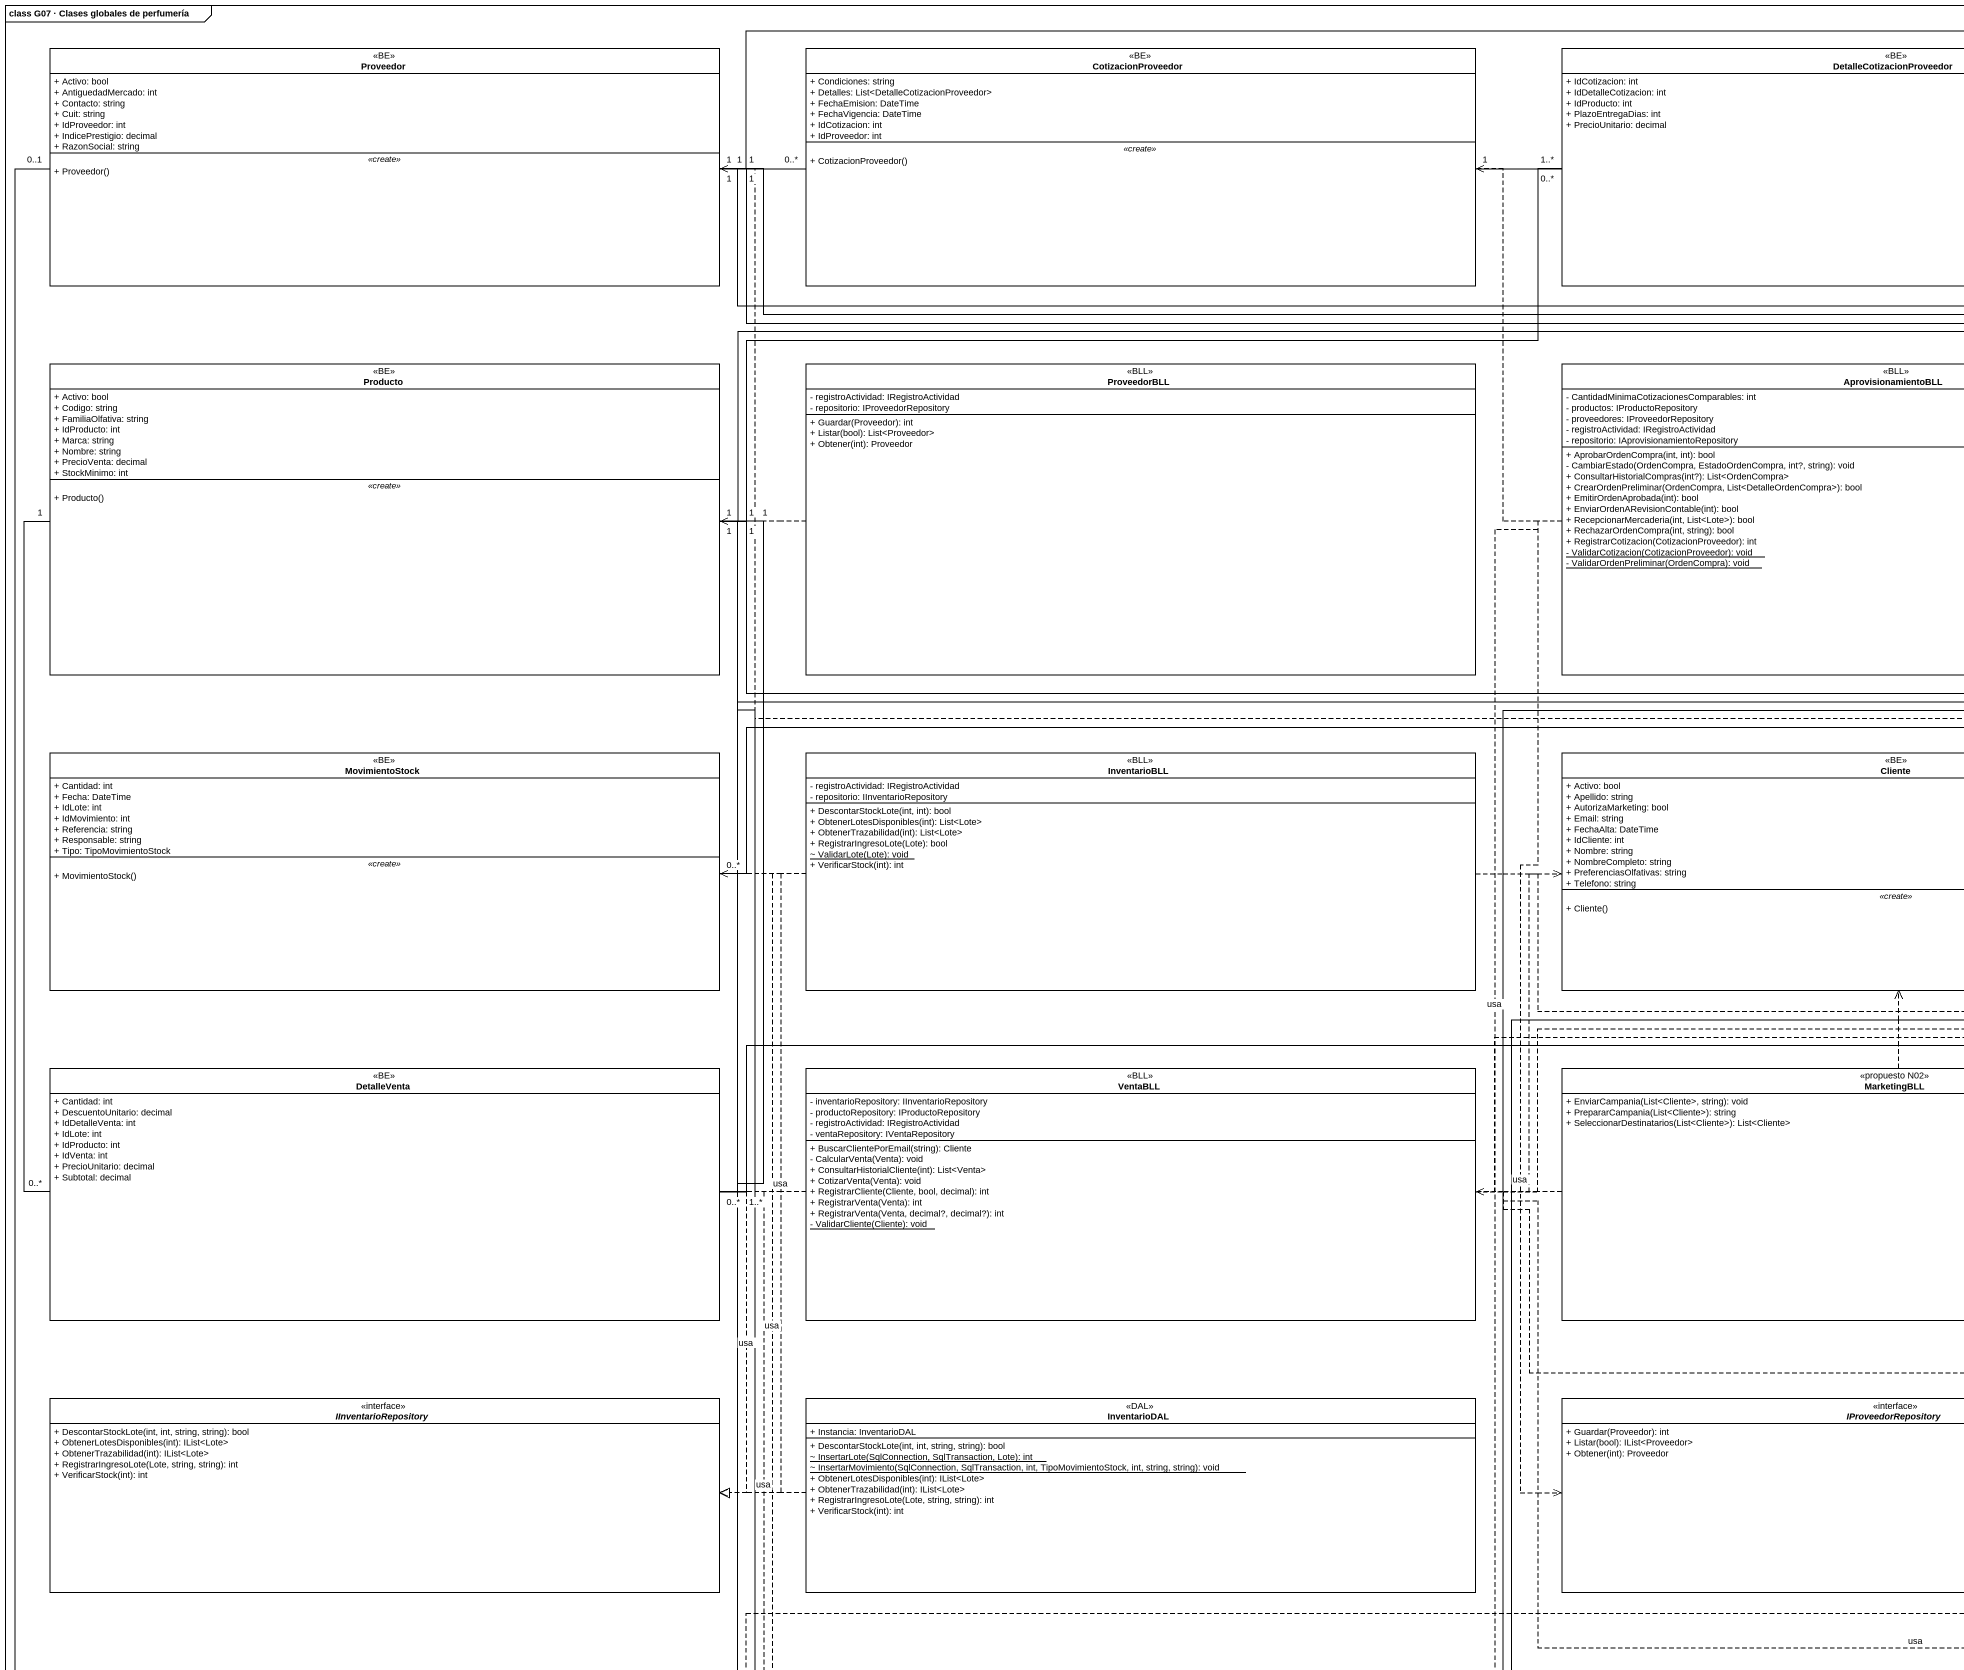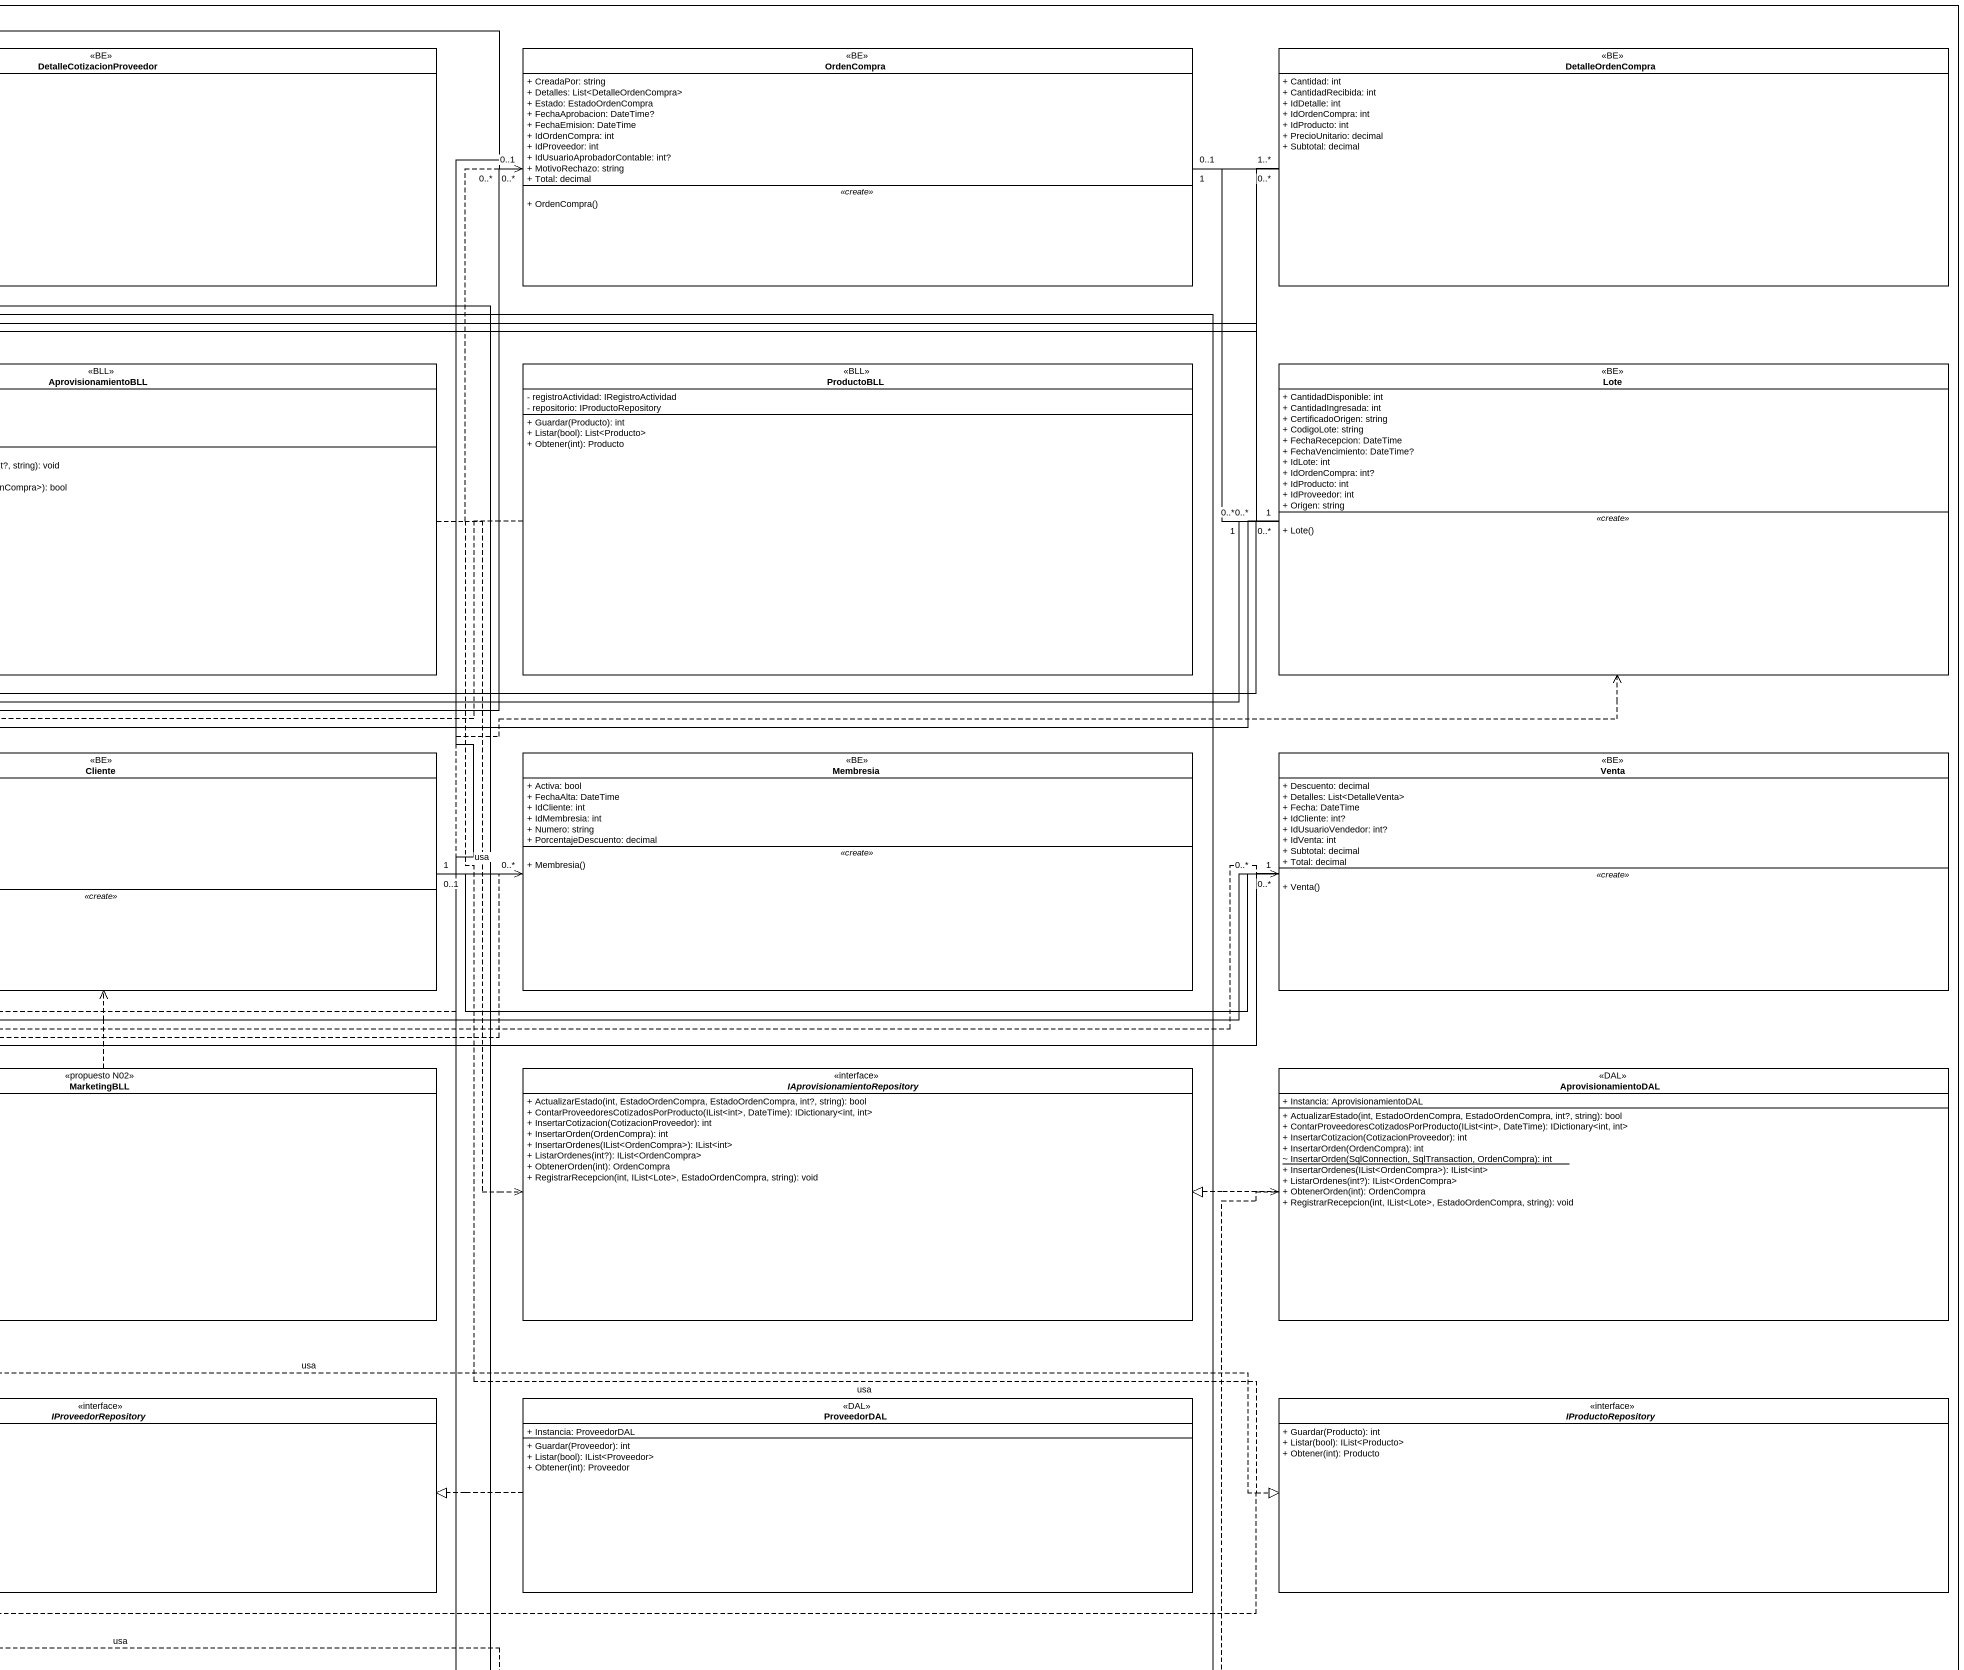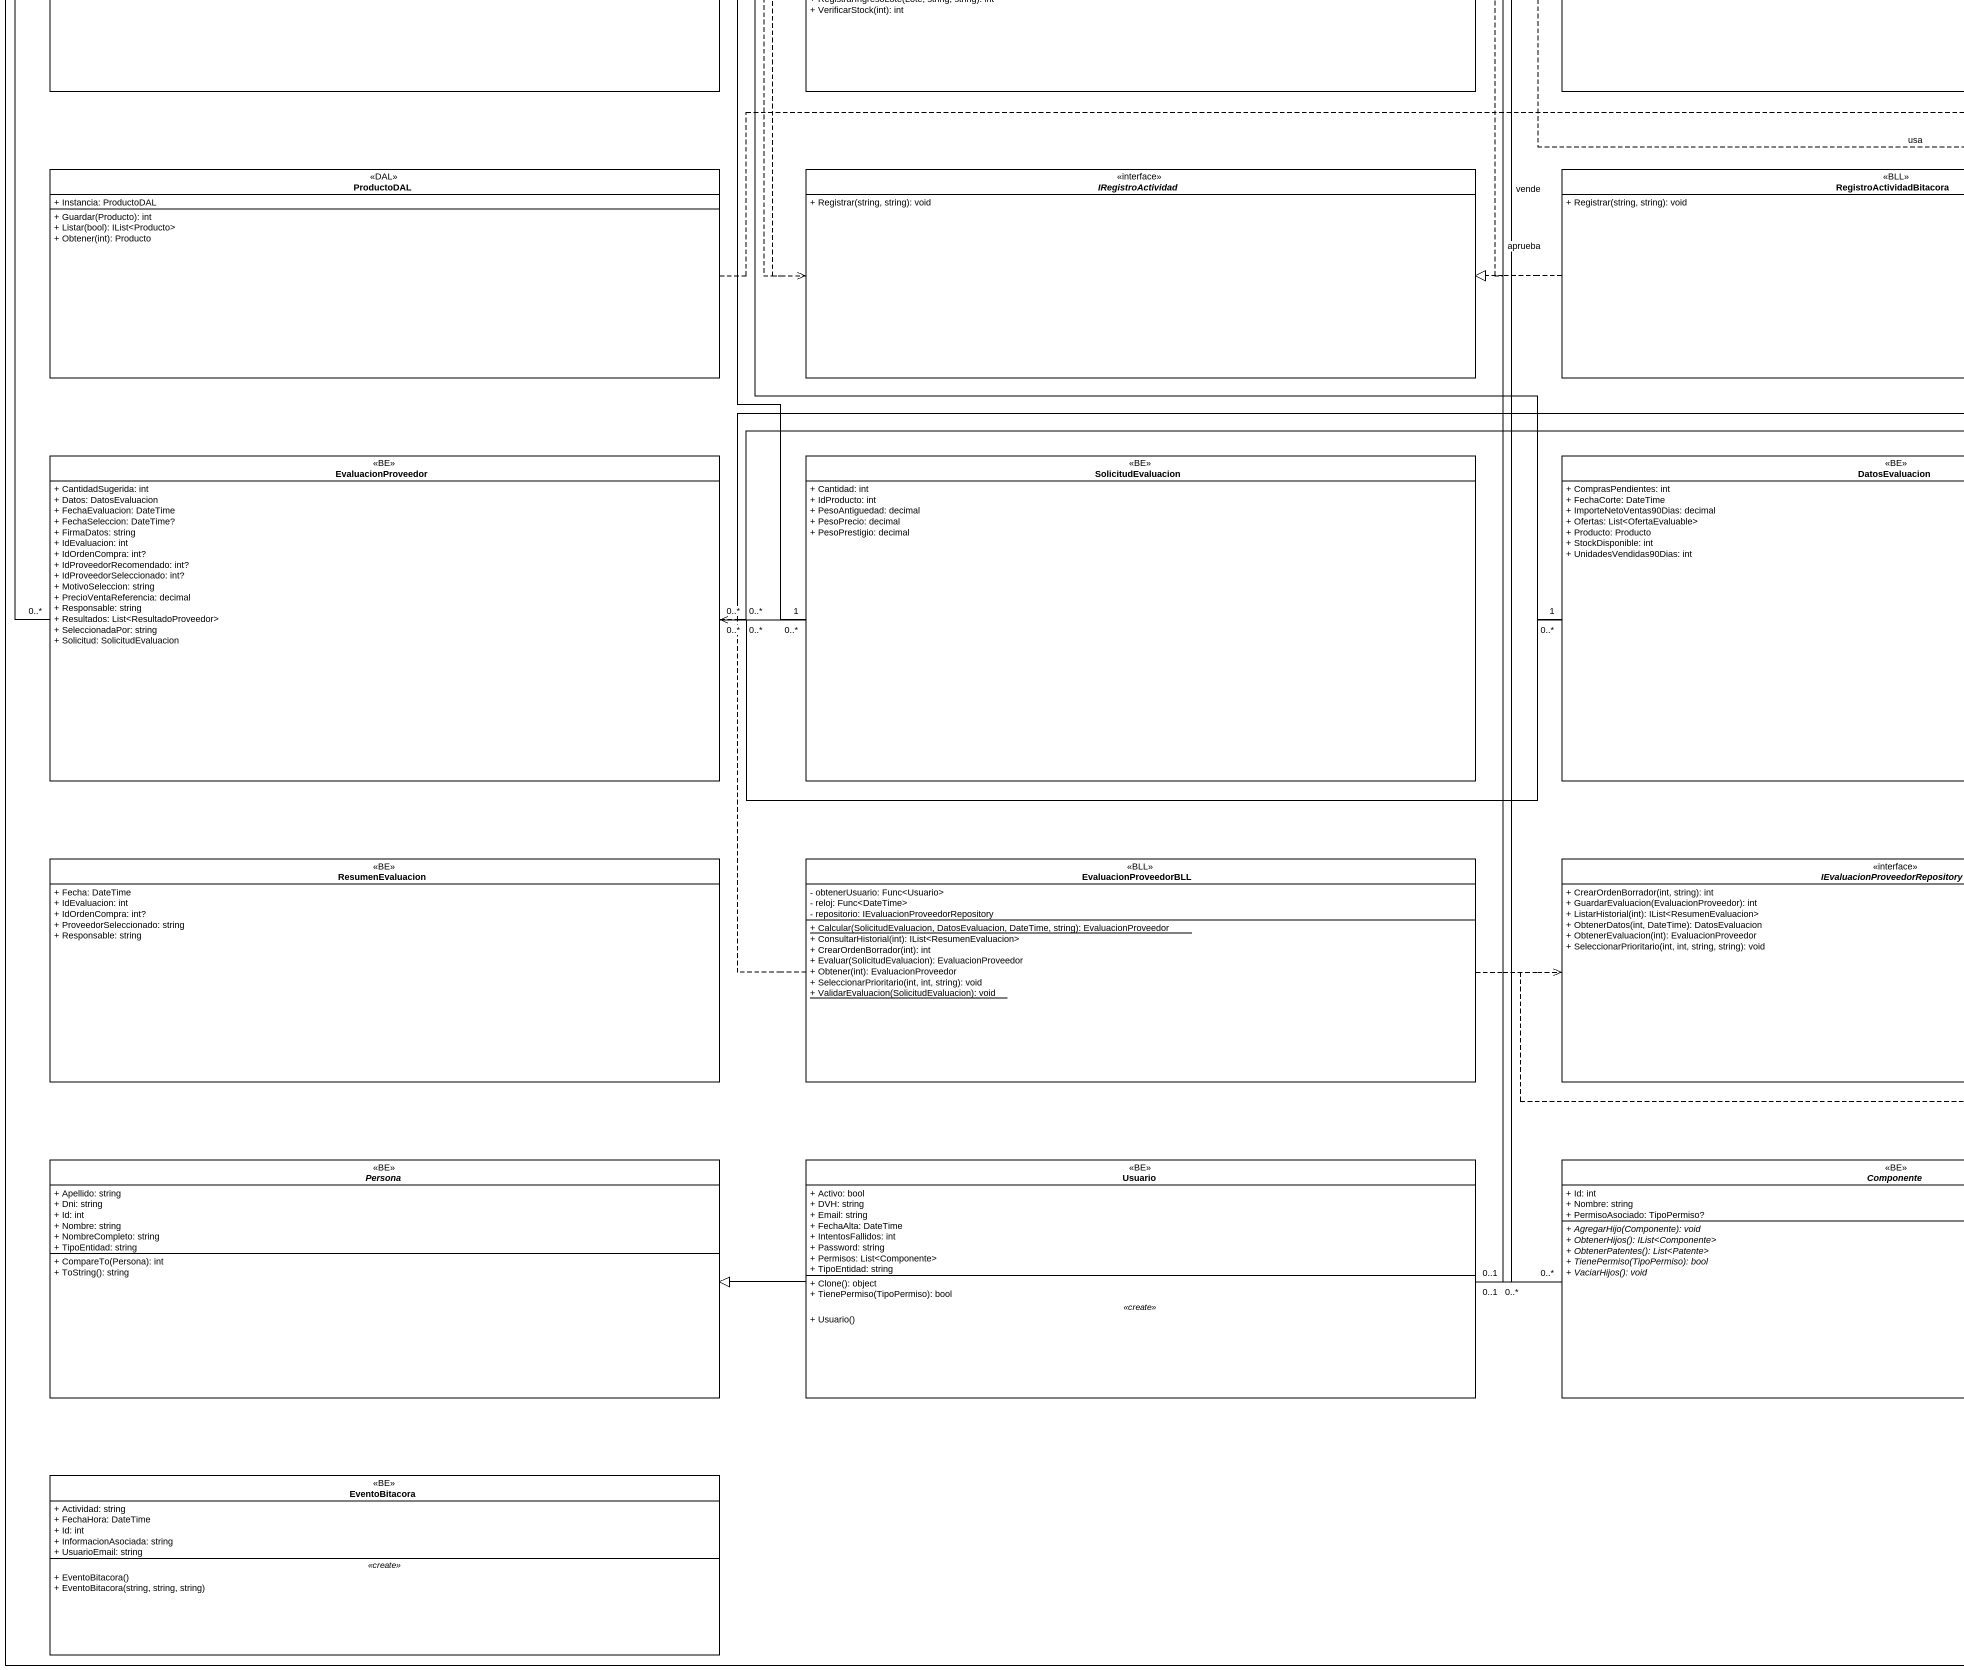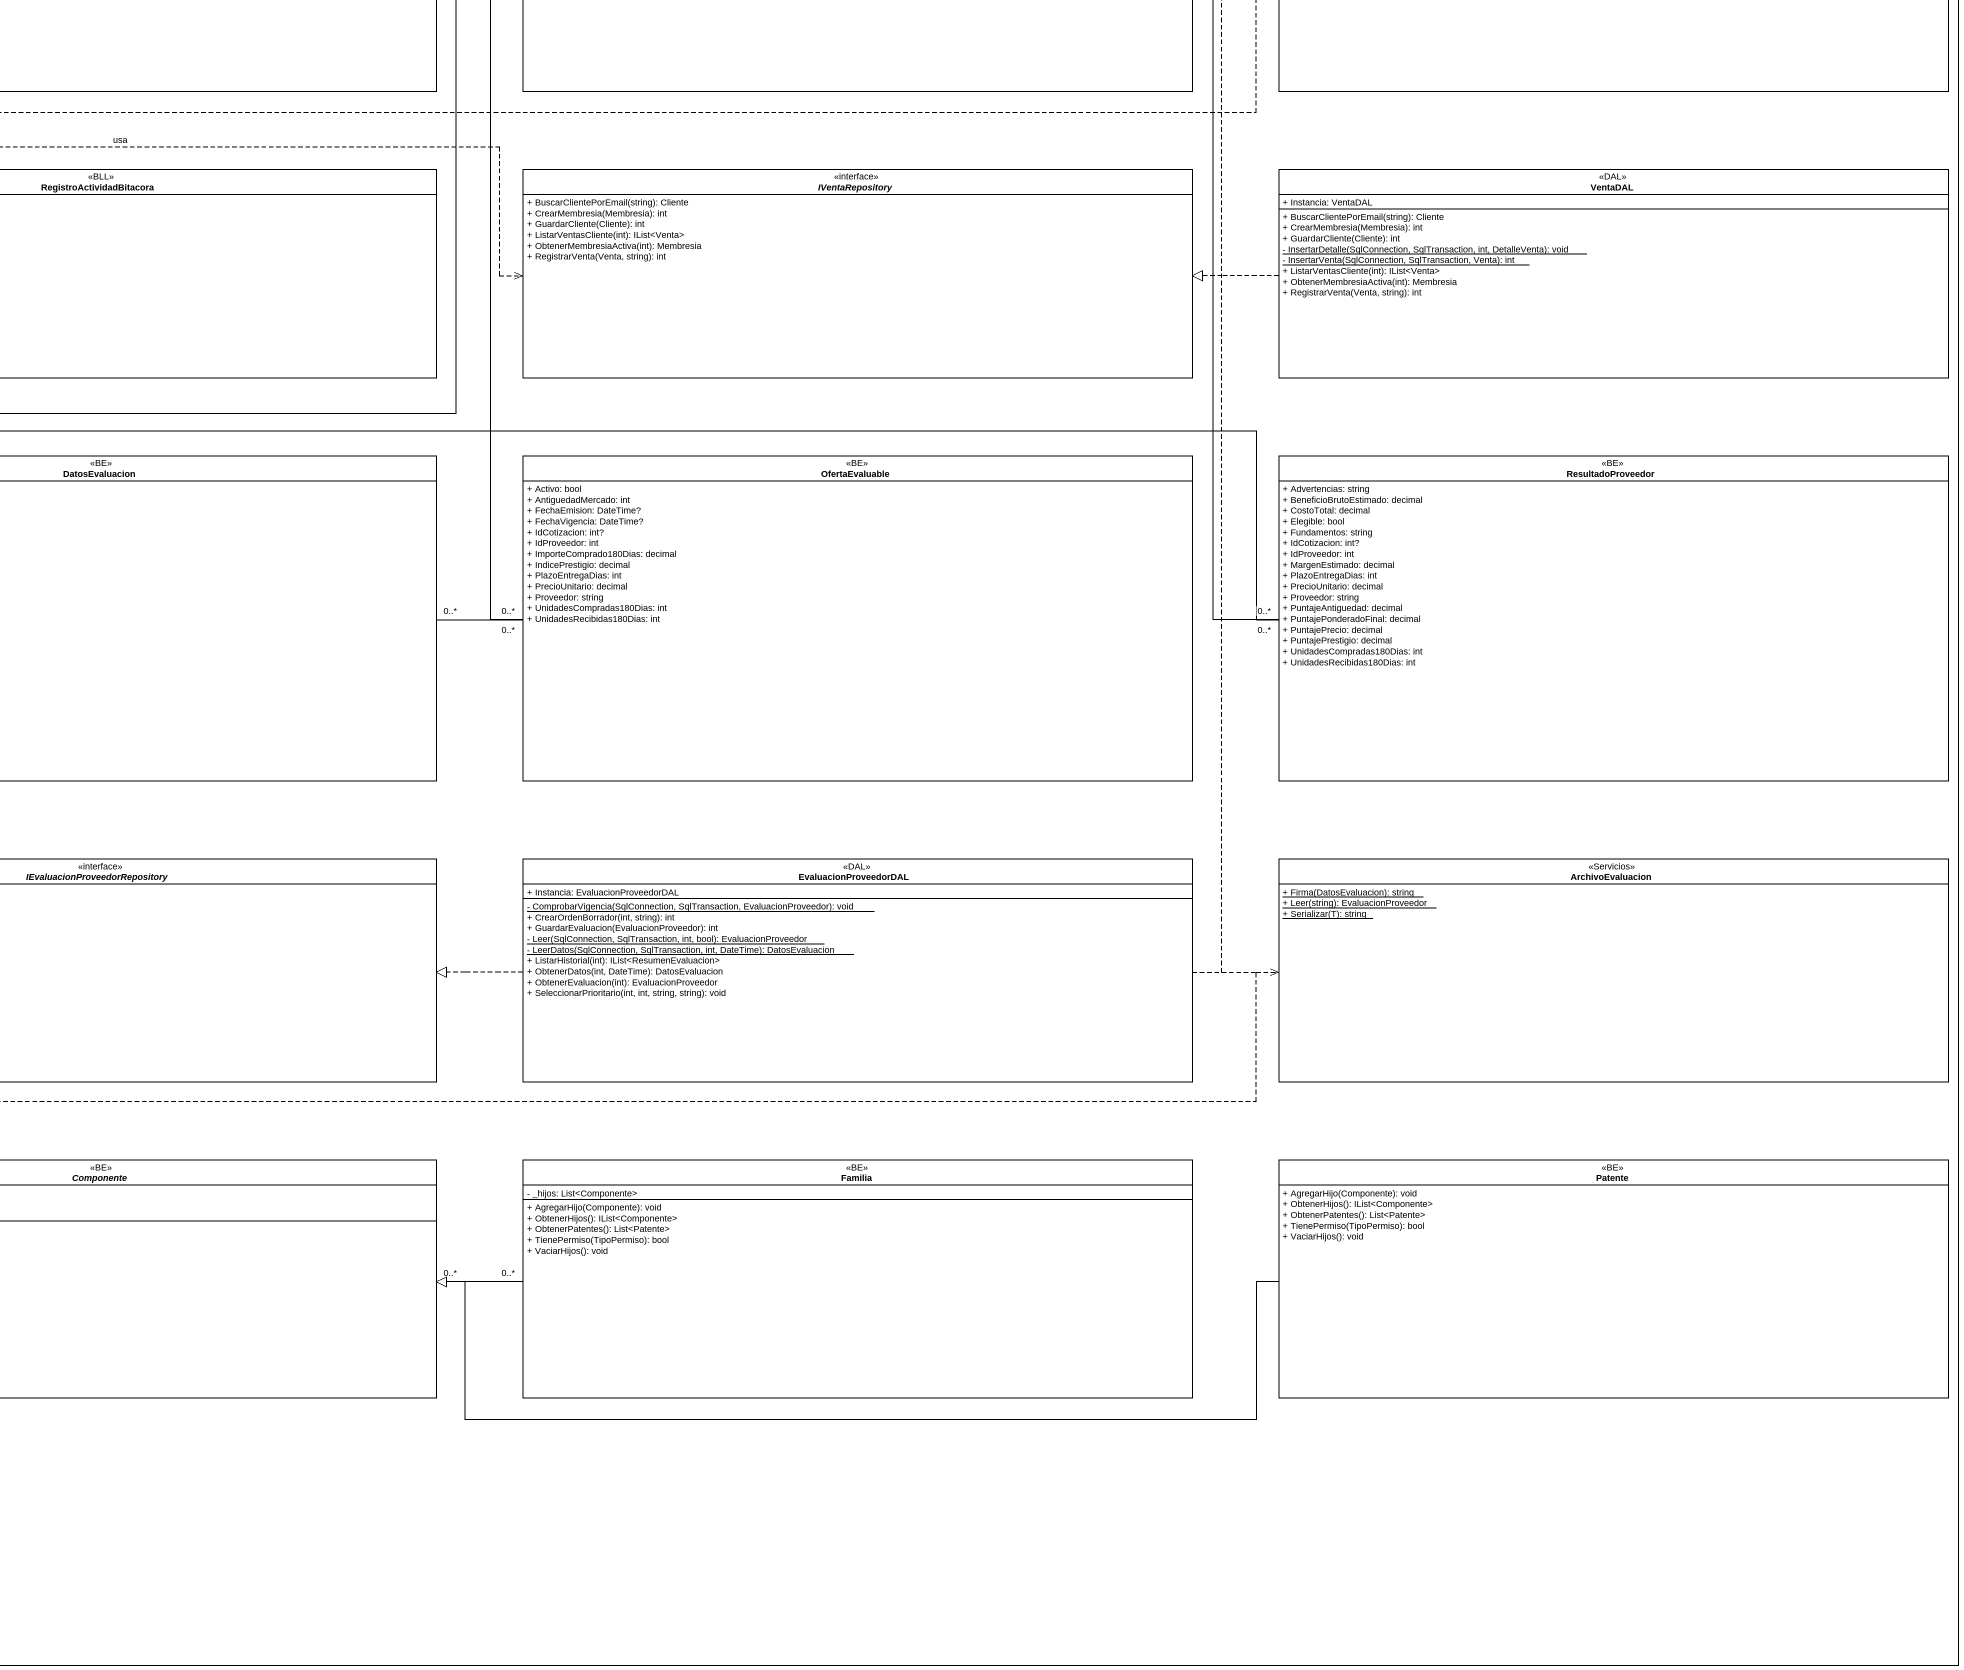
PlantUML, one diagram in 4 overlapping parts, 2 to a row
@startuml
mainframe class G07 · Clases globales de perfumería
hide circle
hide empty members
skinparam classAttributeIconSize 0
class Proveedor <<BE>> {
  + Activo: bool
  + AntiguedadMercado: int
  + Contacto: string
  + Cuit: string
  + IdProveedor: int
  + IndicePrestigio: decimal
  + RazonSocial: string
  .. <<create>> ..
  + Proveedor()
}
class CotizacionProveedor <<BE>> {
  + Condiciones: string
  + Detalles: List<DetalleCotizacionProveedor>
  + FechaEmision: DateTime
  + FechaVigencia: DateTime
  + IdCotizacion: int
  + IdProveedor: int
  .. <<create>> ..
  + CotizacionProveedor()
}
class DetalleCotizacionProveedor <<BE>> {
  + IdCotizacion: int
  + IdDetalleCotizacion: int
  + IdProducto: int
  + PlazoEntregaDias: int
  + PrecioUnitario: decimal
}
class OrdenCompra <<BE>> {
  + CreadaPor: string
  + Detalles: List<DetalleOrdenCompra>
  + Estado: EstadoOrdenCompra
  + FechaAprobacion: DateTime?
  + FechaEmision: DateTime
  + IdOrdenCompra: int
  + IdProveedor: int
  + IdUsuarioAprobadorContable: int?
  + MotivoRechazo: string
  + Total: decimal
  .. <<create>> ..
  + OrdenCompra()
}
class DetalleOrdenCompra <<BE>> {
  + Cantidad: int
  + CantidadRecibida: int
  + IdDetalle: int
  + IdOrdenCompra: int
  + IdProducto: int
  + PrecioUnitario: decimal
  + Subtotal: decimal
}
class Producto <<BE>> {
  + Activo: bool
  + Codigo: string
  + FamiliaOlfativa: string
  + IdProducto: int
  + Marca: string
  + Nombre: string
  + PrecioVenta: decimal
  + StockMinimo: int
  .. <<create>> ..
  + Producto()
}
class ProveedorBLL <<BLL>> {
  - registroActividad: IRegistroActividad
  - repositorio: IProveedorRepository
  + Guardar(Proveedor): int
  + Listar(bool): List<Proveedor>
  + Obtener(int): Proveedor
}
class AprovisionamientoBLL <<BLL>> {
  - CantidadMinimaCotizacionesComparables: int
  - productos: IProductoRepository
  - proveedores: IProveedorRepository
  - registroActividad: IRegistroActividad
  - repositorio: IAprovisionamientoRepository
  + AprobarOrdenCompra(int, int): bool
  - CambiarEstado(OrdenCompra, EstadoOrdenCompra, int?, string): void
  + ConsultarHistorialCompras(int?): List<OrdenCompra>
  + CrearOrdenPreliminar(OrdenCompra, List<DetalleOrdenCompra>): bool
  + EmitirOrdenAprobada(int): bool
  + EnviarOrdenARevisionContable(int): bool
  + RecepcionarMercaderia(int, List<Lote>): bool
  + RechazarOrdenCompra(int, string): bool
  + RegistrarCotizacion(CotizacionProveedor): int
  {static} - ValidarCotizacion(CotizacionProveedor): void
  {static} - ValidarOrdenPreliminar(OrdenCompra): void
}
class ProductoBLL <<BLL>> {
  - registroActividad: IRegistroActividad
  - repositorio: IProductoRepository
  + Guardar(Producto): int
  + Listar(bool): List<Producto>
  + Obtener(int): Producto
}
class Lote <<BE>> {
  + CantidadDisponible: int
  + CantidadIngresada: int
  + CertificadoOrigen: string
  + CodigoLote: string
  + FechaRecepcion: DateTime
  + FechaVencimiento: DateTime?
  + IdLote: int
  + IdOrdenCompra: int?
  + IdProducto: int
  + IdProveedor: int
  + Origen: string
  .. <<create>> ..
  + Lote()
}
class MovimientoStock <<BE>> {
  + Cantidad: int
  + Fecha: DateTime
  + IdLote: int
  + IdMovimiento: int
  + Referencia: string
  + Responsable: string
  + Tipo: TipoMovimientoStock
  .. <<create>> ..
  + MovimientoStock()
}
class InventarioBLL <<BLL>> {
  - registroActividad: IRegistroActividad
  - repositorio: IInventarioRepository
  + DescontarStockLote(int, int): bool
  + ObtenerLotesDisponibles(int): List<Lote>
  + ObtenerTrazabilidad(int): List<Lote>
  + RegistrarIngresoLote(Lote): bool
  {static} ~ ValidarLote(Lote): void
  + VerificarStock(int): int
}
class Cliente <<BE>> {
  + Activo: bool
  + Apellido: string
  + AutorizaMarketing: bool
  + Email: string
  + FechaAlta: DateTime
  + IdCliente: int
  + Nombre: string
  + NombreCompleto: string
  + PreferenciasOlfativas: string
  + Telefono: string
  .. <<create>> ..
  + Cliente()
}
class Membresia <<BE>> {
  + Activa: bool
  + FechaAlta: DateTime
  + IdCliente: int
  + IdMembresia: int
  + Numero: string
  + PorcentajeDescuento: decimal
  .. <<create>> ..
  + Membresia()
}
class Venta <<BE>> {
  + Descuento: decimal
  + Detalles: List<DetalleVenta>
  + Fecha: DateTime
  + IdCliente: int?
  + IdUsuarioVendedor: int?
  + IdVenta: int
  + Subtotal: decimal
  + Total: decimal
  .. <<create>> ..
  + Venta()
}
class DetalleVenta <<BE>> {
  + Cantidad: int
  + DescuentoUnitario: decimal
  + IdDetalleVenta: int
  + IdLote: int
  + IdProducto: int
  + IdVenta: int
  + PrecioUnitario: decimal
  + Subtotal: decimal
}
class VentaBLL <<BLL>> {
  - inventarioRepository: IInventarioRepository
  - productoRepository: IProductoRepository
  - registroActividad: IRegistroActividad
  - ventaRepository: IVentaRepository
  + BuscarClientePorEmail(string): Cliente
  - CalcularVenta(Venta): void
  + ConsultarHistorialCliente(int): List<Venta>
  + CotizarVenta(Venta): void
  + RegistrarCliente(Cliente, bool, decimal): int
  + RegistrarVenta(Venta): int
  + RegistrarVenta(Venta, decimal?, decimal?): int
  {static} - ValidarCliente(Cliente): void
}
class MarketingBLL <<propuesto N02>> {
  + EnviarCampania(List<Cliente>, string): void
  + PrepararCampania(List<Cliente>): string
  + SeleccionarDestinatarios(List<Cliente>): List<Cliente>
}
interface IAprovisionamientoRepository {
  + ActualizarEstado(int, EstadoOrdenCompra, EstadoOrdenCompra, int?, string): bool
  + ContarProveedoresCotizadosPorProducto(IList<int>, DateTime): IDictionary<int, int>
  + InsertarCotizacion(CotizacionProveedor): int
  + InsertarOrden(OrdenCompra): int
  + InsertarOrdenes(IList<OrdenCompra>): IList<int>
  + ListarOrdenes(int?): IList<OrdenCompra>
  + ObtenerOrden(int): OrdenCompra
  + RegistrarRecepcion(int, IList<Lote>, EstadoOrdenCompra, string): void
}
class AprovisionamientoDAL <<DAL>> {
  + Instancia: AprovisionamientoDAL
  + ActualizarEstado(int, EstadoOrdenCompra, EstadoOrdenCompra, int?, string): bool
  + ContarProveedoresCotizadosPorProducto(IList<int>, DateTime): IDictionary<int, int>
  + InsertarCotizacion(CotizacionProveedor): int
  + InsertarOrden(OrdenCompra): int
  {static} ~ InsertarOrden(SqlConnection, SqlTransaction, OrdenCompra): int
  + InsertarOrdenes(IList<OrdenCompra>): IList<int>
  + ListarOrdenes(int?): IList<OrdenCompra>
  + ObtenerOrden(int): OrdenCompra
  + RegistrarRecepcion(int, IList<Lote>, EstadoOrdenCompra, string): void
}
interface IInventarioRepository {
  + DescontarStockLote(int, int, string, string): bool
  + ObtenerLotesDisponibles(int): IList<Lote>
  + ObtenerTrazabilidad(int): IList<Lote>
  + RegistrarIngresoLote(Lote, string, string): int
  + VerificarStock(int): int
}
class InventarioDAL <<DAL>> {
  + Instancia: InventarioDAL
  + DescontarStockLote(int, int, string, string): bool
  {static} ~ InsertarLote(SqlConnection, SqlTransaction, Lote): int
  {static} ~ InsertarMovimiento(SqlConnection, SqlTransaction, int, TipoMovimientoStock, int, string, string): void
  + ObtenerLotesDisponibles(int): IList<Lote>
  + ObtenerTrazabilidad(int): IList<Lote>
  + RegistrarIngresoLote(Lote, string, string): int
  + VerificarStock(int): int
}
interface IProveedorRepository {
  + Guardar(Proveedor): int
  + Listar(bool): IList<Proveedor>
  + Obtener(int): Proveedor
}
class ProveedorDAL <<DAL>> {
  + Instancia: ProveedorDAL
  + Guardar(Proveedor): int
  + Listar(bool): IList<Proveedor>
  + Obtener(int): Proveedor
}
interface IProductoRepository {
  + Guardar(Producto): int
  + Listar(bool): IList<Producto>
  + Obtener(int): Producto
}
class ProductoDAL <<DAL>> {
  + Instancia: ProductoDAL
  + Guardar(Producto): int
  + Listar(bool): IList<Producto>
  + Obtener(int): Producto
}
interface IRegistroActividad {
  + Registrar(string, string): void
}
class RegistroActividadBitacora <<BLL>> {
  + Registrar(string, string): void
}
interface IVentaRepository {
  + BuscarClientePorEmail(string): Cliente
  + CrearMembresia(Membresia): int
  + GuardarCliente(Cliente): int
  + ListarVentasCliente(int): IList<Venta>
  + ObtenerMembresiaActiva(int): Membresia
  + RegistrarVenta(Venta, string): int
}
class VentaDAL <<DAL>> {
  + Instancia: VentaDAL
  + BuscarClientePorEmail(string): Cliente
  + CrearMembresia(Membresia): int
  + GuardarCliente(Cliente): int
  {static} - InsertarDetalle(SqlConnection, SqlTransaction, int, DetalleVenta): void
  {static} - InsertarVenta(SqlConnection, SqlTransaction, Venta): int
  + ListarVentasCliente(int): IList<Venta>
  + ObtenerMembresiaActiva(int): Membresia
  + RegistrarVenta(Venta, string): int
}
class EvaluacionProveedor <<BE>> {
  + CantidadSugerida: int
  + Datos: DatosEvaluacion
  + FechaEvaluacion: DateTime
  + FechaSeleccion: DateTime?
  + FirmaDatos: string
  + IdEvaluacion: int
  + IdOrdenCompra: int?
  + IdProveedorRecomendado: int?
  + IdProveedorSeleccionado: int?
  + MotivoSeleccion: string
  + PrecioVentaReferencia: decimal
  + Responsable: string
  + Resultados: List<ResultadoProveedor>
  + SeleccionadaPor: string
  + Solicitud: SolicitudEvaluacion
}
class SolicitudEvaluacion <<BE>> {
  + Cantidad: int
  + IdProducto: int
  + PesoAntiguedad: decimal
  + PesoPrecio: decimal
  + PesoPrestigio: decimal
}
class DatosEvaluacion <<BE>> {
  + ComprasPendientes: int
  + FechaCorte: DateTime
  + ImporteNetoVentas90Dias: decimal
  + Ofertas: List<OfertaEvaluable>
  + Producto: Producto
  + StockDisponible: int
  + UnidadesVendidas90Dias: int
}
class OfertaEvaluable <<BE>> {
  + Activo: bool
  + AntiguedadMercado: int
  + FechaEmision: DateTime?
  + FechaVigencia: DateTime?
  + IdCotizacion: int?
  + IdProveedor: int
  + ImporteComprado180Dias: decimal
  + IndicePrestigio: decimal
  + PlazoEntregaDias: int
  + PrecioUnitario: decimal
  + Proveedor: string
  + UnidadesCompradas180Dias: int
  + UnidadesRecibidas180Dias: int
}
class ResultadoProveedor <<BE>> {
  + Advertencias: string
  + BeneficioBrutoEstimado: decimal
  + CostoTotal: decimal
  + Elegible: bool
  + Fundamentos: string
  + IdCotizacion: int?
  + IdProveedor: int
  + MargenEstimado: decimal
  + PlazoEntregaDias: int
  + PrecioUnitario: decimal
  + Proveedor: string
  + PuntajeAntiguedad: decimal
  + PuntajePonderadoFinal: decimal
  + PuntajePrecio: decimal
  + PuntajePrestigio: decimal
  + UnidadesCompradas180Dias: int
  + UnidadesRecibidas180Dias: int
}
class ResumenEvaluacion <<BE>> {
  + Fecha: DateTime
  + IdEvaluacion: int
  + IdOrdenCompra: int?
  + ProveedorSeleccionado: string
  + Responsable: string
}
class EvaluacionProveedorBLL <<BLL>> {
  - obtenerUsuario: Func<Usuario>
  - reloj: Func<DateTime>
  - repositorio: IEvaluacionProveedorRepository
  {static} + Calcular(SolicitudEvaluacion, DatosEvaluacion, DateTime, string): EvaluacionProveedor
  + ConsultarHistorial(int): IList<ResumenEvaluacion>
  + CrearOrdenBorrador(int): int
  + Evaluar(SolicitudEvaluacion): EvaluacionProveedor
  + Obtener(int): EvaluacionProveedor
  + SeleccionarPrioritario(int, int, string): void
  {static} + ValidarEvaluacion(SolicitudEvaluacion): void
}
interface "IEvaluacionProveedorRepository" as IEvaluacionProveedorReposito {
  + CrearOrdenBorrador(int, string): int
  + GuardarEvaluacion(EvaluacionProveedor): int
  + ListarHistorial(int): IList<ResumenEvaluacion>
  + ObtenerDatos(int, DateTime): DatosEvaluacion
  + ObtenerEvaluacion(int): EvaluacionProveedor
  + SeleccionarPrioritario(int, int, string, string): void
}
class EvaluacionProveedorDAL <<DAL>> {
  + Instancia: EvaluacionProveedorDAL
  {static} - ComprobarVigencia(SqlConnection, SqlTransaction, EvaluacionProveedor): void
  + CrearOrdenBorrador(int, string): int
  + GuardarEvaluacion(EvaluacionProveedor): int
  {static} - Leer(SqlConnection, SqlTransaction, int, bool): EvaluacionProveedor
  {static} - LeerDatos(SqlConnection, SqlTransaction, int, DateTime): DatosEvaluacion
  + ListarHistorial(int): IList<ResumenEvaluacion>
  + ObtenerDatos(int, DateTime): DatosEvaluacion
  + ObtenerEvaluacion(int): EvaluacionProveedor
  + SeleccionarPrioritario(int, int, string, string): void
}
class ArchivoEvaluacion <<Servicios>> {
  {static} + Firma(DatosEvaluacion): string
  {static} + Leer(string): EvaluacionProveedor
  {static} + Serializar(T): string
}
abstract class Persona <<BE>> {
  + Apellido: string
  + Dni: string
  + Id: int
  + Nombre: string
  + NombreCompleto: string
  + TipoEntidad: string
  + CompareTo(Persona): int
  + ToString(): string
}
class Usuario <<BE>> {
  + Activo: bool
  + DVH: string
  + Email: string
  + FechaAlta: DateTime
  + IntentosFallidos: int
  + Password: string
  + Permisos: List<Componente>
  + TipoEntidad: string
  --
  + Clone(): object
  + TienePermiso(TipoPermiso): bool
  .. <<create>> ..
  + Usuario()
}
abstract class Componente <<BE>> {
  + Id: int
  + Nombre: string
  + PermisoAsociado: TipoPermiso?
  {abstract} + AgregarHijo(Componente): void
  {abstract} + ObtenerHijos(): IList<Componente>
  {abstract} + ObtenerPatentes(): List<Patente>
  {abstract} + TienePermiso(TipoPermiso): bool
  {abstract} + VaciarHijos(): void
}
class Familia <<BE>> {
  - _hijos: List<Componente>
  + AgregarHijo(Componente): void
  + ObtenerHijos(): IList<Componente>
  + ObtenerPatentes(): List<Patente>
  + TienePermiso(TipoPermiso): bool
  + VaciarHijos(): void
}
class Patente <<BE>> {
  + AgregarHijo(Componente): void
  + ObtenerHijos(): IList<Componente>
  + ObtenerPatentes(): List<Patente>
  + TienePermiso(TipoPermiso): bool
  + VaciarHijos(): void
}
class EventoBitacora <<BE>> {
  + Actividad: string
  + FechaHora: DateTime
  + Id: int
  + InformacionAsociada: string
  + UsuarioEmail: string
  .. <<create>> ..
  + EventoBitacora()
  + EventoBitacora(string, string, string)
}
Proveedor "1" -right- "0..*" CotizacionProveedor
Proveedor "1" -right- "0..*" OrdenCompra
Proveedor "1" -right- "0..*" Lote
CotizacionProveedor "1" -right- "1..*" DetalleCotizacionProveedor
DetalleCotizacionProveedor "0..*" -left- "1" Producto
OrdenCompra "1" -right- "1..*" DetalleOrdenCompra
OrdenCompra "0..1" -right- "0..*" Lote
DetalleOrdenCompra "0..*" -left- "1" Producto
Producto "1" -right- "0..*" Lote
ProveedorBLL .left.> Proveedor
AprovisionamientoBLL .left.> CotizacionProveedor
AprovisionamientoBLL .right.> OrdenCompra
AprovisionamientoBLL ..> IAprovisionamientoRepository : usa
AprovisionamientoBLL ..> IProveedorRepository : usa
AprovisionamientoBLL ..> IProductoRepository : usa
AprovisionamientoBLL ..> IRegistroActividad : usa
ProductoBLL .left.> Producto
Lote "1" -left- "0..*" MovimientoStock
InventarioBLL .right.> Lote
InventarioBLL .left.> MovimientoStock
InventarioBLL ..> IInventarioRepository : usa
InventarioBLL ..> IRegistroActividad : usa
Cliente "1" -right- "0..*" Membresia
Cliente "0..1" -right- "0..*" Venta
Venta "1" -left- "1..*" DetalleVenta
DetalleVenta "0..*" -up- "1" Producto
DetalleVenta "0..*" -right- "1" Lote
VentaBLL .right.> Cliente
VentaBLL .right.> Membresia
VentaBLL .right.> Venta
VentaBLL .left.> IInventarioRepository : usa
VentaBLL .right.> IProductoRepository : usa
VentaBLL ..> IRegistroActividad : usa
VentaBLL .right.> IVentaRepository : usa
MarketingBLL .up.> Cliente
MarketingBLL .left.> VentaBLL
AprovisionamientoDAL .left.|> IAprovisionamientoRepository
InventarioDAL .left.|> IInventarioRepository
ProveedorDAL .left.|> IProveedorRepository
ProductoDAL .right.|> IProductoRepository
RegistroActividadBitacora .left.|> IRegistroActividad
VentaDAL .left.|> IVentaRepository
EvaluacionProveedor "0..*" -up- "0..1" Proveedor
EvaluacionProveedor "0..*" -up- "0..1" OrdenCompra
EvaluacionProveedor "0..*" -right- "1" SolicitudEvaluacion
EvaluacionProveedor "0..*" -right- "1" DatosEvaluacion
EvaluacionProveedor "0..*" -right- "0..*" ResultadoProveedor
SolicitudEvaluacion "0..*" -up- "1" Producto
DatosEvaluacion "0..*" -up- "1" Producto
DatosEvaluacion "0..*" -right- "0..*" OfertaEvaluable
OfertaEvaluable "0..*" -up- "1" Proveedor
ResultadoProveedor "0..*" -up- "1" Proveedor
EvaluacionProveedorBLL .left.> EvaluacionProveedor
EvaluacionProveedorBLL .right.> IEvaluacionProveedorReposito
EvaluacionProveedorBLL .right.> ArchivoEvaluacion
EvaluacionProveedorDAL .up.> AprovisionamientoDAL
EvaluacionProveedorDAL .left.|> IEvaluacionProveedorReposito
EvaluacionProveedorDAL .right.> ArchivoEvaluacion
Usuario "0..1" -up- "0..*" OrdenCompra : aprueba
Usuario "0..1" -up- "0..*" Venta : vende
Usuario -left-|> Persona
Usuario "0..*" -right- "0..*" Componente
Familia "0..*" -left- "0..*" Componente
Familia -left-|> Componente
Patente -left-|> Componente
@enduml
